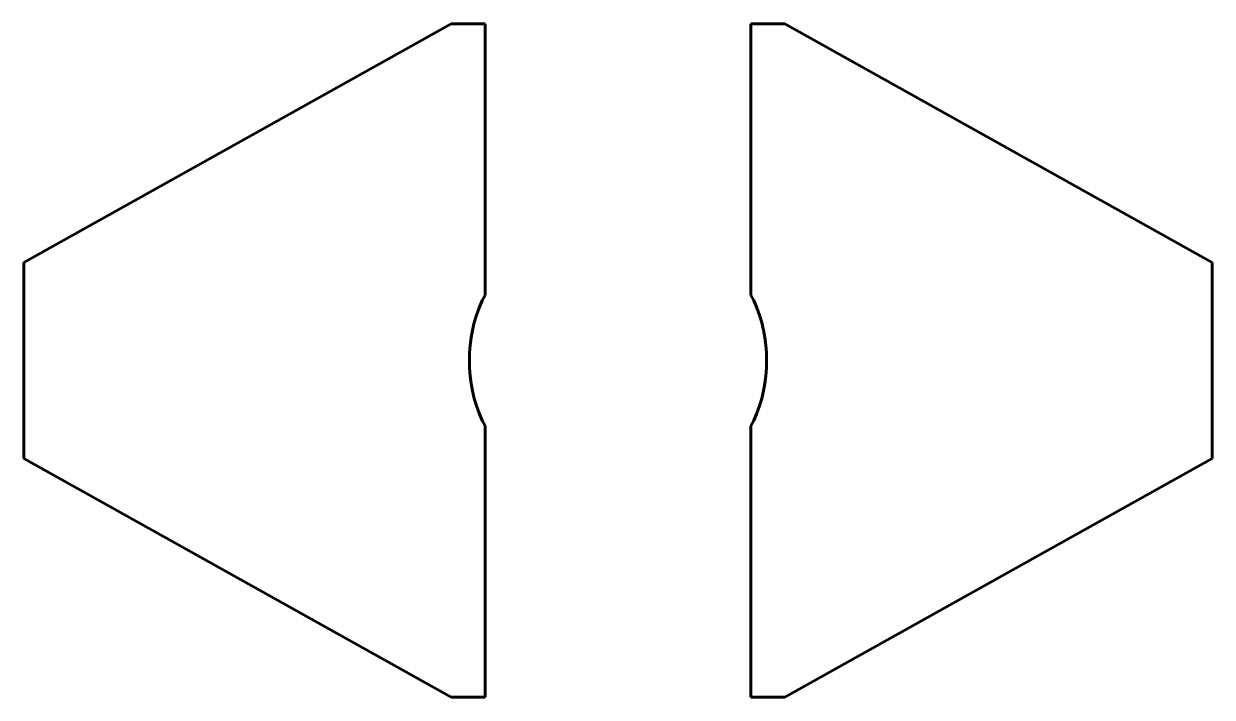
# Model space of a CAD drawing. Header units: millimetres. Extents: x -322 to 322, y -182 to 182.
import ezdxf

# ---------------------------------------------------------------- set-up
doc = ezdxf.new("R2010")
doc.units = ezdxf.units.MM
doc.linetypes.add('K5LT_BASIC', pattern=[0])

msp = doc.modelspace()

# ---------------------------------------------------------------- linework, layer by layer
at = {"color": 5, "linetype": 'K5LT_BASIC', "lineweight": 60, "true_color": 0x0000ff}
for p, q in [((-321.88, 53.14), (-90.32, 182.42)), ((-71.88, 182.42), (-90.32, 182.42)), ((-71.88, 35.42), (-71.88, 182.42)), ((71.88, 35.42), (71.88, 182.42)), ((71.88, 182.42), (90.32, 182.42)), ((321.88, 53.14), (90.32, 182.42)), ((-321.88, 53.14), (-321.88, -53.14)), ((321.88, 53.14), (321.88, -53.14)), ((-73.66, 32.46), (-71.88, 35.42)), ((73.66, 32.46), (71.88, 35.42)), ((-71.88, -35.42), (-73.66, -32.46)), ((-71.88, -182.42), (-71.88, -35.42)), ((71.88, -35.42), (73.66, -32.46)), ((71.88, -182.42), (71.88, -35.42)), ((-321.88, -53.14), (-90.32, -182.42)), ((321.88, -53.14), (90.32, -182.42)), ((-90.32, -182.42), (-71.88, -182.42)), ((90.32, -182.42), (71.88, -182.42))]:
    msp.add_line(p, q, dxfattribs=at)
for start, end in [(156.21865, 203.78135), (336.21865, 23.78135)]:
    msp.add_arc((0, 0), 80.5, start, end, dxfattribs=at)

doc.saveas('drawing.dxf')
